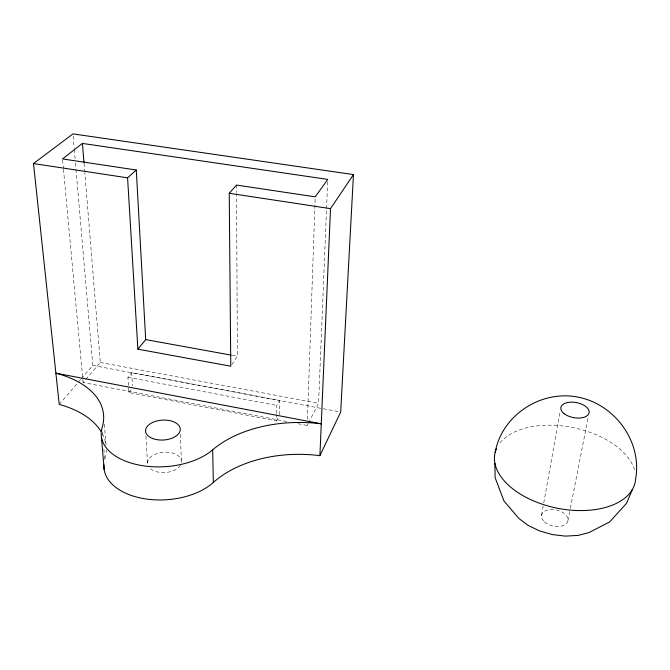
<?xml version="1.0" encoding="UTF-8"?>
<svg xmlns="http://www.w3.org/2000/svg" width="670" height="670" viewBox="0 0 670 670"><rect width="100%" height="100%" fill="white"/><g stroke="black" fill="none" stroke-linecap="round" stroke-linejoin="round"><path stroke-width="0.5" stroke-dasharray="3.35 2.51" d="M279.348 414.772L279.616 400.409L131.655 372.587L127.911 377.277L128.925 392.553L276.509 420.861L276.609 414.68M276.635 413.65L276.769 405.417L279.616 400.409M297.991 423.7L307.245 425.467L307.312 423.381M307.463 419.211L315.185 197.91M308.661 422.703L318.585 403.323L326.516 209.601M326.558 208.563L327.663 181.478M541.544 515.272L543.571 503.982M543.755 502.952L560.128 411.589M567.959 520.54L570.153 509.334M570.354 508.321L588.319 416.648M307.245 425.467L308.192 423.624M276.509 420.861L278.385 417.485M231.87 364.547L237.389 356.239L236.552 193.404M128.925 392.553L132.015 388.592M286.685 421.531L83.105 382.528L85.09 380.208M85.752 379.438L100.274 362.453L84.805 172.626M59.22 404.404L80.718 379.471M81.388 378.692L92.812 365.443L75.978 169.183M232.297 355.318L237.389 356.239M100.274 362.453L318.585 403.323M92.812 365.443L339.656 411.857M127.911 377.277L276.769 405.417M62.628 159.971L63.39 168.287M63.483 169.334L83.105 382.528M73.13 135.96L74.203 148.422M74.286 149.46L75.09 158.807M75.45 162.952L75.894 168.145M102.451 431.84L102.786 435.894M103.892 449.042L104.394 455.114M104.478 456.128L104.822 460.173A107.083 60.275 -9 0 0 106.312 450.039M84.043 163.237L84.722 171.587M104.319 424.227L106.019 444.947M131.655 372.587L132.501 385.778M145.918 436.12L147.567 464.327A17.06 10.176 -3.8 0 1 164.426 452.183A17.06 10.176 -3.8 0 1 181.403 462.836M180.339 434.194L181.336 460.181M236.51 185.046L236.543 192.357M500.029 442.895A71.581 41.063 11.5 0 1 573.972 427.803A71.581 41.063 11.5 0 1 634.884 471.127M102.401 433.909A107.083 60.275 -9 0 1 105.994 445.123M180.314 465.457A17.06 10.176 -3.8 0 1 165.658 472.492A17.06 10.176 -3.8 0 1 149.67 468.037M544.517 521.93A13.475 8.224 12.4 0 0 567.188 522.567A13.475 8.224 12.4 0 0 552.516 509.46A13.475 8.224 12.4 0 0 544.517 521.93"/><path stroke-width="1" d="M103.976 464.913A60.266 35.987 -3.8 0 0 144.779 498.79A60.266 35.987 -3.8 0 0 213.336 482.467A108.398 70.442 1.6 0 1 319.9 455.659L330.511 208.646L353.459 174.585L72.955 133.883L33.5 163.555L59.22 404.404A107.083 60.275 -9 0 1 100.91 431.271M353.459 174.585L340.687 412.05L319.9 455.659M495.147 452.493C501.755 415.4 540.414 390.191 576.962 396.933C614.273 403.474 642.496 441.388 635.587 479.184A71.581 41.063 11.5 0 1 555.095 507.751A71.581 41.063 11.5 0 1 496.411 448.841M632.279 489.619L626.601 503.245L609.7 521.896L589.081 532.541L578.009 535.422L565.413 536.117L552.239 534.559L539.476 530.875L528.077 525.355L518.856 518.446L503.957 500.934L495.13 477.685L494.879 463.246M137.878 349.171L145.692 339.606L136.278 170.004L62.528 158.932L82.427 143.422L327.747 179.401L315.227 196.863L236.51 185.046L229.232 193.27L230.773 366.205L137.878 349.171L127.585 177.843L136.278 170.004M33.5 163.555L127.585 177.843M229.232 193.27L330.511 208.646M145.692 339.606L231.276 355.134M101.43 437.083L104.177 469.662M82.427 143.422L83.959 162.199M212.683 449.846A61.405 35.242 -3.4 0 1 138.983 465.047A61.405 35.242 -3.4 0 1 102.116 427.795A109.135 59.052 -8.4 0 0 55.886 373.165L321.265 423.809A110.6 69.152 1.7 0 0 212.683 449.846L213.336 482.467M564.199 413.717A14.355 7.655 10.6 0 0 588.352 414.462A14.355 7.655 10.6 0 0 572.389 402.151A14.355 7.655 10.6 0 0 564.199 413.717M152.542 438.481A17.387 9.966 -3.4 0 0 180.155 430.55A17.387 9.966 -3.4 0 0 156.043 421.179A17.387 9.966 -3.4 0 0 152.542 438.481"/></g></svg>
